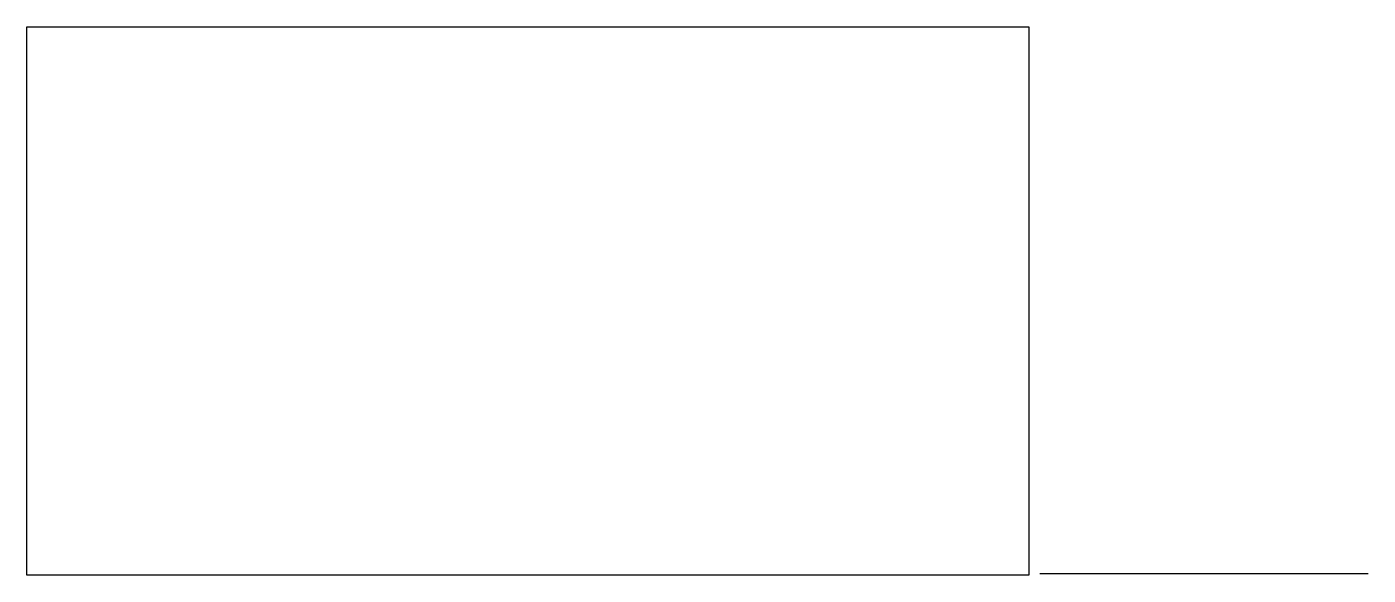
# Model space of a CAD drawing. Header units: inches. Extents: x -0.154 to 0.05, y 0 to 0.083.
import ezdxf

# ---------------------------------------------------------------- set-up
doc = ezdxf.new("R2010")
doc.units = ezdxf.units.IN
doc.header["$MEASUREMENT"] = 0
picture_1 = doc.add_image_def('image1.jpg', size_in_pixel=(640, 350))

msp = doc.modelspace()

# ---------------------------------------------------------------- linework, layer by layer
msp.add_line((0, 0), (0.05, 0))
at = {"extrusion": (0, -1, 0)}
for p, q in [((0, 0, 0.01053), (0.04893, 0, 0.01053)), ((0.00597, 0, 0.01053), (0.00597, 0, 0.01153)), ((0.00597, 0, 0.01053), (0.00597, 0, 0.00953)), ((0.02447, 0, 0.02106), (0.02447, 0))]:
    msp.add_line(p, q, dxfattribs=at)

# ---------------------------------------------------------------- pictures from other files: only their frames are drawn
image = msp.add_image(picture_1, insert=(-0.15425, -0.00026), size_in_units=(0.1526, 0.08345))
image.dxf.flags = 7

doc.saveas('drawing.dxf')
